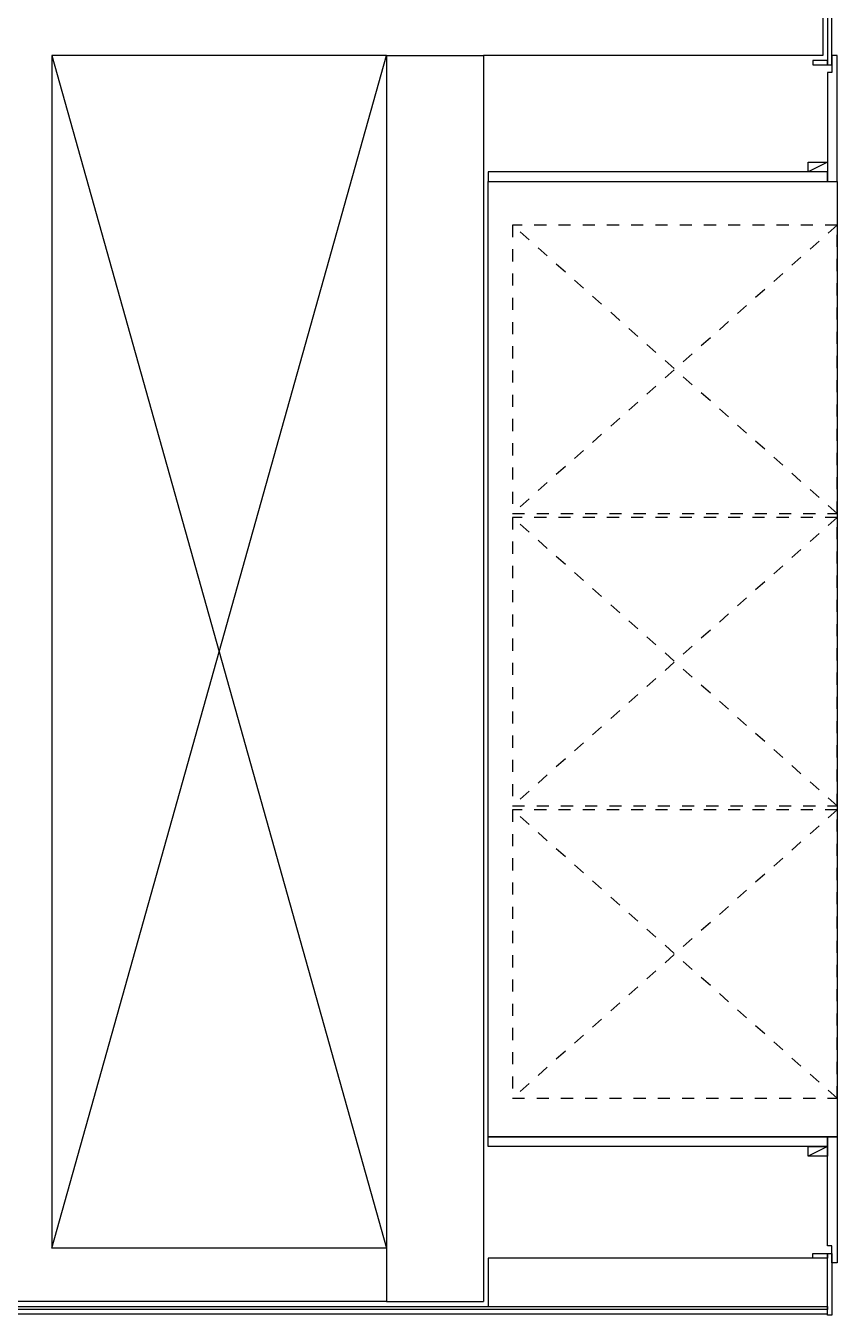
# Model space of a CAD drawing. Header units: millimetres. Extents: x -33000 to 294000, y 0 to 42408.
# Drawn here: x 264707 to 266381, y 13867 to 16526 of the extents above; entities that cross this region are included whole.
import ezdxf

# ---------------------------------------------------------------- set-up
doc = ezdxf.new("R2010")
doc.units = ezdxf.units.MM
doc.header["$LTSCALE"] = 50
doc.linetypes.add('HIDDEN', pattern=[2, 1, -1])
doc.layers.add('arch', color=8, linetype='Continuous')

# ---------------------------------------------------------------- blocks, each defined once
blk = doc.blocks.new('*U292')
for points in [[(-2427.5, 0), (-2427.5, -6), (124.5, -6), (124.5, 0)], [(124.5, -6), (124.5, -15), (-2427.5, -15), (-2427.5, -6)]]:
    blk.add_lwpolyline(points, close=True)
blk = doc.blocks.new('A$5302745652781')
at = {"linetype": 'HIDDEN', "ltscale": 0.5}
for p, q in [((720, 900.5), (50, 305.5)), ((720, 305.5), (50, 900.5)), ((720, 297.5), (50, -297.5)), ((720, -297.5), (50, 297.5)), ((720, -305.5), (50, -900.5)), ((720, -900.5), (50, -305.5))]:
    blk.add_line(p, q, dxfattribs=at)
for points in [[(50, 305.5), (720, 305.5), (720, 900.5), (50, 900.5)], [(50, -297.5), (720, -297.5), (720, 297.5), (50, 297.5)], [(50, -900.5), (720, -900.5), (720, -305.5), (50, -305.5)]]:
    blk.add_lwpolyline(points, close=True, dxfattribs=at)

msp = doc.modelspace()

# ---------------------------------------------------------------- linework, layer by layer
at = {"layer": 'arch', "ltscale": 25}
for p, q in [((266351.2, 16594.6), (266351.2, 16464.6)), ((264761.2, 14004.6), (265451.2, 16464.6)), ((264761.2, 16464.6), (265451.2, 14004.6)), ((264761.2, 16464.6), (264761.2, 14004.6)), ((265451.2, 16464.6), (264761.2, 16464.6)), ((265451.2, 16464.6), (265451.2, 13894.6)), ((265451.2, 16464.6), (265651.2, 16464.6)), ((265651.2, 16464.6), (265651.2, 13894.6)), ((266351.2, 16464.6), (265651.2, 16464.6)), ((266361.2, 16244.6), (266321.2, 16224.6)), ((266361.2, 14214.6), (266321.2, 14194.6)), ((265451.2, 14004.6), (264761.2, 14004.6)), ((265451.2, 13894.6), (261781.2, 13894.6)), ((265451.2, 13894.6), (265651.2, 13894.6))]:
    msp.add_line(p, q, dxfattribs=at)
for points in [[(266361.2, 16445.6), (266370.2, 16445.6), (266370.2, 16577.6), (266361.2, 16577.6)], [(266361.2, 16454.6), (266331.2, 16454.6), (266331.2, 16445.6), (266361.2, 16445.6)], [(266361.2, 16224.6), (266321.2, 16224.6), (266321.2, 16244.6), (266361.2, 16244.6)], [(266381.2, 14234.6), (265661.2, 14234.6), (265661.2, 16204.6), (266381.2, 16204.6)], [(266361.2, 14234.6), (266361.2, 14214.6), (265661.2, 14214.6), (265661.2, 14234.6)], [(266361.2, 14194.6), (266321.2, 14194.6), (266321.2, 14214.6), (266361.2, 14214.6)], [(266361.2, 13984.6), (266331.2, 13984.6), (266331.2, 13993.6), (266361.2, 13993.6)], [(266361.2, 13993.6), (266370.2, 13993.6), (266370.2, 13866.6), (266361.2, 13866.6)], [(265661.2, 13884.6), (266361.2, 13884.6), (266361.2, 13984.6), (265661.2, 13984.6)]]:
    msp.add_lwpolyline(points, close=True, dxfattribs=at)
for points in [[(266381.2, 16464.6), (266370.2, 16464.6), (266370.2, 16429.6), (266361.2, 16429.6), (266361.2, 16204.6), (266381.2, 16204.6), (266381.2, 16464.6)], [(266381.2, 13974.6), (266370.2, 13974.6), (266370.2, 14009.6), (266361.2, 14009.6), (266361.2, 14234.6), (266381.2, 14234.6), (266381.2, 13974.6)]]:
    msp.add_lwpolyline(points, dxfattribs=at)
at = {"layer": 'arch', "ltscale": 25, "elevation": 0}
msp.add_lwpolyline([(266361.2, 16224.6), (265661.2, 16224.6), (265661.2, 16204.6), (266361.2, 16204.6)], close=True, dxfattribs=at)

# ---------------------------------------------------------------- block references
at = {"layer": 'arch', "ltscale": 25}
msp.add_blockref('A$5302745652781', (265661.2, 15214.6), dxfattribs=at)
at = {"layer": 'arch', "ltscale": 25, "xscale": -1}
msp.add_blockref('*U292', (263933.7, 13884.6), dxfattribs=at)

doc.saveas('drawing.dxf')
